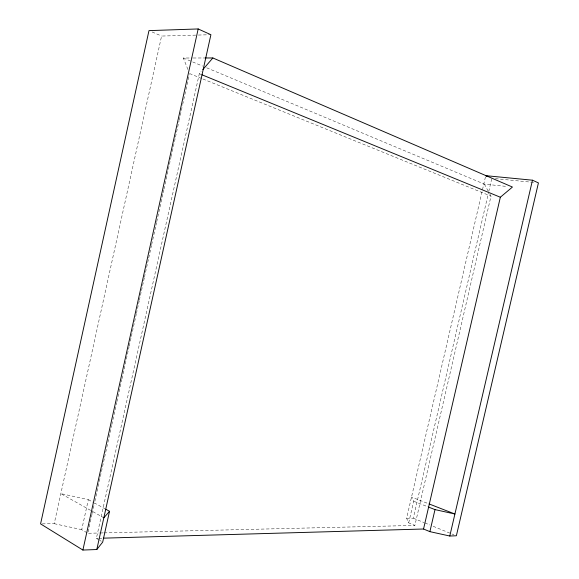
<?xml version="1.0" encoding="UTF-8"?>
<svg xmlns="http://www.w3.org/2000/svg" width="579" height="579" viewBox="0 0 579 579"><rect width="100%" height="100%" fill="white"/><g stroke="black" fill="none" stroke-linecap="round" stroke-linejoin="round"><path stroke-width="0.43" stroke-dasharray="2.9 2.17" d="M42.281 523.865L54.223 523.677L161.592 36.05L197.461 35.08M87.045 532.818L81.719 529.655L88.355 499.634L60.846 493.619L92.104 511.214M92.01 514.253L87.805 533.273L99.552 532.991M92.206 513.392L94.5 503.021L105.277 508.955M94.891 501.255L104.452 458.047M104.647 457.164L111.667 425.413M111.863 424.53L116.741 402.485M116.936 401.602L121.814 379.556M122.01 378.673L123.964 369.858M124.159 368.975L129.037 346.93M129.233 346.047L131.187 337.224M131.375 336.348L136.253 314.296M136.449 313.42L139.184 301.073M139.38 300.19L141.327 291.367M141.522 290.492L143.476 281.669M143.672 280.786L144.258 278.144M144.453 277.261L148.55 258.741M148.745 257.858L151.474 245.51M151.669 244.635L155.773 226.114M155.968 225.231L156.547 222.582M156.743 221.706L158.697 212.884M158.892 212.001L162.988 193.48M163.184 192.604L163.77 189.955M163.966 189.072L170.986 157.329M171.181 156.446L175.285 137.925M175.48 137.042L178.991 121.17M179.186 120.287L182.501 105.298M182.696 104.415L189.333 74.43M99.183 540.019L96.375 538.354L199.321 73.699L201.087 71.644M489.754 193.914L490.999 196.172L414.875 525.428L408.694 522.866L406.617 518.292L485.73 175.669M408.694 522.866L413.688 501.24L411.51 497.086L428.207 503.592M406.617 518.292L413.283 518.191L488.575 192.387M488.777 191.504L491.832 178.296M96.375 538.354L98.184 538.304M99.089 538.275L101.795 538.202M198.351 35.051L210.011 34.733M100.457 532.97L103.163 532.904M104.068 532.883L414.875 525.428M187.9 69.466L183.34 58.023L192.286 58.001M193.176 58.001L203.917 57.98M495.414 178.65L534.844 182.537M206.681 67.801L484.348 184.122L507.168 186.496M54.223 523.677L81.719 529.655M413.688 501.24L428.605 507.103M189.528 73.547L202.085 78.657M202.925 78.997L490.999 196.172M413.283 518.191L424.052 522.584M424.885 522.924L429.857 524.95M433.172 526.304L453.885 534.757M199.321 73.699L200.993 74.387M183.34 58.023L202.512 66.057M152.132 31.975L161.592 36.05M88.355 499.634L93.733 502.594M92.886 511.655L103.829 517.807M99.885 540.439L101.289 541.271M484.348 184.122L488.09 190.896"/><path stroke-width="0.87" d="M82.891 550.05L198.177 28.95L210.908 34.711L96.802 549.522L82.891 550.05L40.573 523.886L148.977 30.622L198.177 28.95M105.979 509.346L109.525 511.293L102.693 542.103L96.802 549.522M103.605 538.152L423.539 529.011L500.343 197.229L512.437 187.046L212.862 57.965L204.807 57.98M487.25 176.32L485.73 175.669L532.47 180.199L538.427 182.892L456.368 535.77L449.796 536.024L429.886 531.645L434.995 509.607L428.605 507.103M449.796 536.024L532.47 180.199M202.853 69.596L212.862 57.965M103.829 517.807L109.525 511.293M434.995 509.607L454.913 514.007L429.039 503.918M201.832 74.727L500.343 197.229M423.539 529.011L429.886 531.645"/></g></svg>
